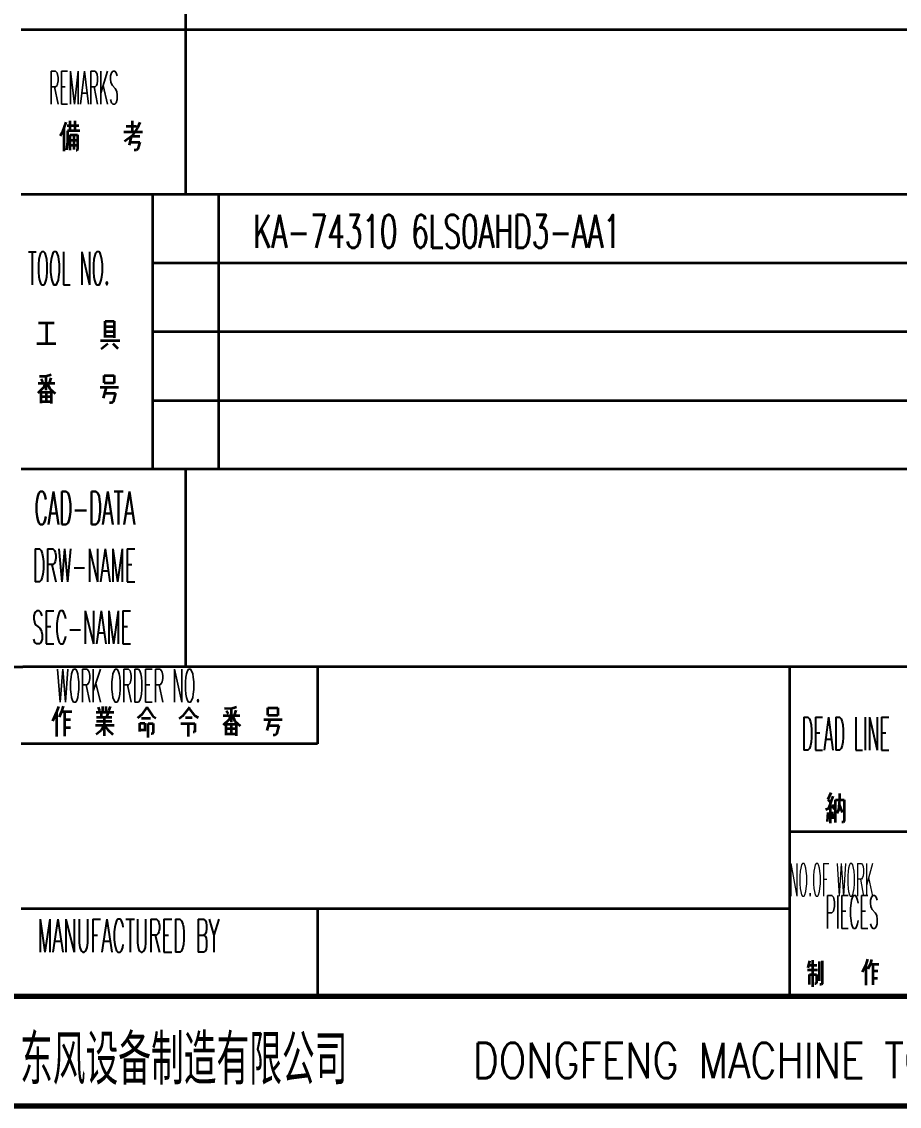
# Model space of a CAD drawing. Header units: millimetres. Extents: x 1333 to 104182, y -63725 to -5704.
# Drawn here: x 47389.3 to 47469.2, y -63725.2 to -63626.4 of the extents above; entities that cross this region are included whole.
import ezdxf
from ezdxf.enums import TextEntityAlignment as Align

# ---------------------------------------------------------------- set-up
doc = ezdxf.new("R2010")
doc.units = ezdxf.units.MM
doc.header["$LTSCALE"] = 0.5
doc.layers.add('11', color=3, linetype='Continuous')
doc.styles.get("Standard").update_dxf_attribs({"font": 'simplex.shx'})

msp = doc.modelspace()

# ---------------------------------------------------------------- linework, layer by layer
at = {"color": 7, "lineweight": 35}
for p, q in [((47404.214, -63642.16), (47404.214, -63617.16)), ((47404.214, -63642.16), (47404.214, -63617.16)), ((47389.214, -63627.16), (47514.214, -63627.16)), ((47389.214, -63627.16), (47514.214, -63627.16)), ((47514.214, -63642.16), (47389.214, -63642.16)), ((47514.214, -63642.16), (47389.214, -63642.16)), ((47401.214, -63667.16), (47401.214, -63642.16)), ((47401.214, -63667.16), (47401.214, -63642.16)), ((47407.214, -63667.16), (47407.214, -63642.16)), ((47407.214, -63667.16), (47407.214, -63642.16)), ((47514.214, -63648.41), (47401.214, -63648.41)), ((47514.214, -63648.41), (47401.214, -63648.41)), ((47514.214, -63654.66), (47401.214, -63654.66)), ((47514.214, -63654.66), (47401.214, -63654.66)), ((47401.214, -63660.91), (47514.214, -63660.91)), ((47401.214, -63660.91), (47514.214, -63660.91)), ((47514.214, -63667.16), (47389.214, -63667.16)), ((47514.214, -63667.16), (47389.214, -63667.16)), ((47269.214, -63685.16), (47389.392, -63685.16)), ((47269.214, -63685.16), (47389.392, -63685.16)), ((47499.214, -63685.16), (47389.392, -63685.16)), ((47499.214, -63685.16), (47389.392, -63685.16)), ((47459.214, -63715.16), (47459.214, -63685.16)), ((47459.214, -63715.16), (47459.214, -63685.16)), ((47416.214, -63692.16), (47389.214, -63692.16)), ((47416.214, -63692.16), (47389.214, -63692.16)), ((47459.214, -63700.16), (47499.214, -63700.16)), ((47459.214, -63700.16), (47499.214, -63700.16)), ((47389.214, -63707.16), (47459.214, -63707.16)), ((47389.214, -63707.16), (47459.214, -63707.16)), ((47529.214, -63715.16), (47269.214, -63715.16)), ((47529.214, -63715.16), (47269.214, -63715.16))]:
    msp.add_line(p, q, dxfattribs=at)
at = {"color": 7, "lineweight": 35, "ltscale": 0.025411}
msp.add_line((47393.277, -63635.579), (47392.96, -63636.544), dxfattribs=at)
msp.add_line((47393.277, -63635.579), (47392.96, -63636.544), dxfattribs=at)
at = {"color": 7, "lineweight": 35, "ltscale": 0.05408}
msp.add_line((47393.114, -63636.075), (47393.114, -63638.239), dxfattribs=at)
msp.add_line((47393.114, -63636.075), (47393.114, -63638.239), dxfattribs=at)
at = {"color": 7, "lineweight": 35, "ltscale": 0.027148}
msp.add_line((47393.401, -63635.887), (47394.486, -63635.887), dxfattribs=at)
msp.add_line((47393.401, -63635.887), (47394.486, -63635.887), dxfattribs=at)
at = {"color": 7, "lineweight": 35, "ltscale": 0.022592}
for p, q in [((47393.677, -63636.369), (47393.677, -63635.466)), ((47393.677, -63636.369), (47393.677, -63635.466)), ((47394.118, -63635.466), (47394.118, -63636.369)), ((47394.118, -63635.466), (47394.118, -63636.369))]:
    msp.add_line(p, q, dxfattribs=at)
at = {"color": 7, "lineweight": 35, "ltscale": 0.023694}
msp.add_line((47398.782, -63635.942), (47399.73, -63635.942), dxfattribs=at)
msp.add_line((47398.782, -63635.942), (47399.73, -63635.942), dxfattribs=at)
at = {"color": 7, "lineweight": 35, "ltscale": 0.024792}
msp.add_line((47399.322, -63635.482), (47399.322, -63636.473), dxfattribs=at)
msp.add_line((47399.322, -63635.482), (47399.322, -63636.473), dxfattribs=at)
at = {"color": 7, "lineweight": 35, "ltscale": 0.021694}
msp.add_line((47399.81, -63636.102), (47399.331, -63636.826), dxfattribs=at)
msp.add_line((47399.81, -63636.102), (47399.331, -63636.826), dxfattribs=at)
at = {"color": 7, "lineweight": 35, "ltscale": 0.012975}
msp.add_line((47400.03, -63635.632), (47399.81, -63636.102), dxfattribs=at)
msp.add_line((47400.03, -63635.632), (47399.81, -63636.102), dxfattribs=at)
at = {"color": 7, "lineweight": 35, "ltscale": 0.008319}
msp.add_line((47392.96, -63636.544), (47392.776, -63636.821), dxfattribs=at)
msp.add_line((47392.96, -63636.544), (47392.776, -63636.821), dxfattribs=at)
at = {"color": 7, "lineweight": 35, "ltscale": 0.024649}
msp.add_line((47393.442, -63636.369), (47393.442, -63637.355), dxfattribs=at)
msp.add_line((47393.442, -63636.369), (47393.442, -63637.355), dxfattribs=at)
at = {"color": 7, "lineweight": 35, "ltscale": 0.028174}
msp.add_line((47394.568, -63636.369), (47393.442, -63636.369), dxfattribs=at)
msp.add_line((47394.568, -63636.369), (47393.442, -63636.369), dxfattribs=at)
at = {"color": 7, "lineweight": 35, "ltscale": 0.035175}
msp.add_line((47393.687, -63638.146), (47393.687, -63636.739), dxfattribs=at)
msp.add_line((47393.687, -63638.146), (47393.687, -63636.739), dxfattribs=at)
at = {"color": 7, "lineweight": 35, "ltscale": 0.016663}
for p, q in [((47393.687, -63636.739), (47394.354, -63636.739)), ((47393.687, -63636.739), (47394.354, -63636.739)), ((47393.687, -63637.22), (47394.354, -63637.22)), ((47393.687, -63637.22), (47394.354, -63637.22)), ((47393.687, -63637.687), (47394.354, -63637.687)), ((47393.687, -63637.687), (47394.354, -63637.687))]:
    msp.add_line(p, q, dxfattribs=at)
at = {"color": 7, "lineweight": 35, "ltscale": 0.033734}
msp.add_line((47394.014, -63636.739), (47394.014, -63638.089), dxfattribs=at)
msp.add_line((47394.014, -63636.739), (47394.014, -63638.089), dxfattribs=at)
at = {"color": 7, "lineweight": 35, "ltscale": 0.033121}
msp.add_line((47394.354, -63636.739), (47394.354, -63638.064), dxfattribs=at)
msp.add_line((47394.354, -63636.739), (47394.354, -63638.064), dxfattribs=at)
at = {"color": 7, "lineweight": 35, "ltscale": 0.042786}
msp.add_line((47398.567, -63636.473), (47400.278, -63636.473), dxfattribs=at)
msp.add_line((47398.567, -63636.473), (47400.278, -63636.473), dxfattribs=at)
at = {"color": 7, "lineweight": 35, "ltscale": 0.022085}
msp.add_line((47399.331, -63636.826), (47398.618, -63637.348), dxfattribs=at)
msp.add_line((47399.331, -63636.826), (47398.618, -63637.348), dxfattribs=at)
at = {"color": 7, "lineweight": 35, "ltscale": 0.020106}
msp.add_line((47399.254, -63636.906), (47399.046, -63637.683), dxfattribs=at)
msp.add_line((47399.254, -63636.906), (47399.046, -63637.683), dxfattribs=at)
at = {"color": 7, "lineweight": 35, "ltscale": 0.019763}
msp.add_line((47400.044, -63636.906), (47399.254, -63636.906), dxfattribs=at)
msp.add_line((47400.044, -63636.906), (47399.254, -63636.906), dxfattribs=at)
at = {"color": 7, "lineweight": 35, "ltscale": 0.018661}
msp.add_line((47393.442, -63637.355), (47393.339, -63638.095), dxfattribs=at)
msp.add_line((47393.442, -63637.355), (47393.339, -63638.095), dxfattribs=at)
at = {"color": 7, "lineweight": 35, "ltscale": 0.001892}
msp.add_line((47394.301, -63638.154), (47394.226, -63638.154), dxfattribs=at)
msp.add_line((47394.301, -63638.154), (47394.226, -63638.154), dxfattribs=at)
at = {"color": 7, "lineweight": 35, "ltscale": 0.002609}
msp.add_line((47394.354, -63638.064), (47394.301, -63638.154), dxfattribs=at)
msp.add_line((47394.354, -63638.064), (47394.301, -63638.154), dxfattribs=at)
at = {"color": 7, "lineweight": 35, "ltscale": 0.022498}
msp.add_line((47399.116, -63637.42), (47400.016, -63637.42), dxfattribs=at)
msp.add_line((47399.116, -63637.42), (47400.016, -63637.42), dxfattribs=at)
at = {"color": 7, "lineweight": 35, "ltscale": 0.005042}
msp.add_line((47399.725, -63638.147), (47399.524, -63638.147), dxfattribs=at)
msp.add_line((47399.725, -63638.147), (47399.524, -63638.147), dxfattribs=at)
at = {"color": 7, "lineweight": 35, "ltscale": 0.004646}
msp.add_line((47399.857, -63638.015), (47399.725, -63638.147), dxfattribs=at)
msp.add_line((47399.857, -63638.015), (47399.725, -63638.147), dxfattribs=at)
at = {"color": 7, "lineweight": 35, "ltscale": 0.015392}
msp.add_line((47400.016, -63637.42), (47399.857, -63638.015), dxfattribs=at)
msp.add_line((47400.016, -63637.42), (47399.857, -63638.015), dxfattribs=at)
at = {"color": 7, "lineweight": 35, "ltscale": 0.035352}
msp.add_line((47390.809, -63653.852), (47392.223, -63653.852), dxfattribs=at)
msp.add_line((47390.809, -63653.852), (47392.223, -63653.852), dxfattribs=at)
at = {"color": 7, "lineweight": 35, "ltscale": 0.047241}
msp.add_line((47391.52, -63653.852), (47391.52, -63655.741), dxfattribs=at)
msp.add_line((47391.52, -63653.852), (47391.52, -63655.741), dxfattribs=at)
at = {"color": 7, "lineweight": 35, "ltscale": 0.020349}
for p, q in [((47396.885, -63653.706), (47397.699, -63653.706)), ((47396.885, -63653.706), (47397.699, -63653.706)), ((47396.885, -63654.178), (47397.699, -63654.178)), ((47396.885, -63654.178), (47397.699, -63654.178)), ((47396.885, -63654.642), (47397.699, -63654.642)), ((47396.885, -63654.642), (47397.699, -63654.642)), ((47396.885, -63655.08), (47397.699, -63655.08)), ((47396.885, -63655.08), (47397.699, -63655.08))]:
    msp.add_line(p, q, dxfattribs=at)
at = {"color": 7, "lineweight": 35, "ltscale": 0.037363}
msp.add_line((47396.885, -63655.2), (47396.885, -63653.706), dxfattribs=at)
msp.add_line((47396.885, -63655.2), (47396.885, -63653.706), dxfattribs=at)
at = {"color": 7, "lineweight": 35, "ltscale": 0.037793}
msp.add_line((47397.699, -63653.706), (47397.699, -63655.217), dxfattribs=at)
msp.add_line((47397.699, -63653.706), (47397.699, -63655.217), dxfattribs=at)
at = {"color": 7, "lineweight": 35, "ltscale": 0.043274}
msp.add_line((47390.663, -63655.741), (47392.394, -63655.741), dxfattribs=at)
msp.add_line((47390.663, -63655.741), (47392.394, -63655.741), dxfattribs=at)
at = {"color": 7, "lineweight": 35, "ltscale": 0.044141}
msp.add_line((47396.44, -63655.466), (47398.205, -63655.466), dxfattribs=at)
msp.add_line((47396.44, -63655.466), (47398.205, -63655.466), dxfattribs=at)
at = {"color": 7, "lineweight": 35, "ltscale": 0.019093}
msp.add_line((47397.108, -63655.767), (47396.508, -63656.239), dxfattribs=at)
msp.add_line((47397.108, -63655.767), (47396.508, -63656.239), dxfattribs=at)
at = {"color": 7, "lineweight": 35, "ltscale": 0.01623}
msp.add_line((47397.562, -63655.733), (47398.025, -63656.188), dxfattribs=at)
msp.add_line((47397.562, -63655.733), (47398.025, -63656.188), dxfattribs=at)
at = {"color": 7, "lineweight": 35, "ltscale": 0.014799}
for p, q in [((47391.485, -63658.751), (47390.893, -63658.737)), ((47391.485, -63658.751), (47390.893, -63658.737)), ((47408.34, -63688.98), (47407.749, -63688.966)), ((47408.34, -63688.98), (47407.749, -63688.966))]:
    msp.add_line(p, q, dxfattribs=at)
at = {"color": 7, "lineweight": 35, "ltscale": 0.007989}
for p, q in [((47391.041, -63658.942), (47391.203, -63659.217)), ((47391.041, -63658.942), (47391.203, -63659.217)), ((47407.897, -63689.171), (47408.059, -63689.446)), ((47407.897, -63689.171), (47408.059, -63689.446))]:
    msp.add_line(p, q, dxfattribs=at)
at = {"color": 7, "lineweight": 35, "ltscale": 0.012806}
msp.add_line((47391.97, -63658.589), (47391.485, -63658.751), dxfattribs=at)
msp.add_line((47391.97, -63658.589), (47391.485, -63658.751), dxfattribs=at)
at = {"color": 7, "lineweight": 35, "ltscale": 0.030356}
for p, q in [((47391.485, -63658.751), (47391.485, -63659.966)), ((47391.485, -63658.751), (47391.485, -63659.966)), ((47408.34, -63688.98), (47408.34, -63690.194)), ((47408.34, -63688.98), (47408.34, -63690.194))]:
    msp.add_line(p, q, dxfattribs=at)
at = {"color": 7, "lineweight": 35, "ltscale": 0.01256}
for p, q in [((47391.914, -63658.871), (47391.766, -63659.351)), ((47391.914, -63658.871), (47391.766, -63659.351)), ((47408.77, -63689.1), (47408.622, -63689.58)), ((47408.77, -63689.1), (47408.622, -63689.58))]:
    msp.add_line(p, q, dxfattribs=at)
at = {"color": 7, "lineweight": 35, "ltscale": 0.0229}
for p, q in [((47396.785, -63658.633), (47397.701, -63658.633)), ((47396.785, -63658.633), (47397.701, -63658.633)), ((47397.701, -63659.346), (47396.785, -63659.346)), ((47397.701, -63659.346), (47396.785, -63659.346)), ((47391.033, -63660.149), (47391.949, -63660.149)), ((47391.033, -63660.149), (47391.949, -63660.149)), ((47391.033, -63660.552), (47391.949, -63660.552)), ((47391.033, -63660.552), (47391.949, -63660.552)), ((47391.033, -63661.018), (47391.949, -63661.018)), ((47391.033, -63661.018), (47391.949, -63661.018))]:
    msp.add_line(p, q, dxfattribs=at)
at = {"color": 7, "lineweight": 35, "ltscale": 0.017297}
for p, q in [((47396.785, -63659.325), (47396.785, -63658.633)), ((47396.785, -63659.325), (47396.785, -63658.633)), ((47411.68, -63689.573), (47411.68, -63688.881)), ((47411.68, -63689.573), (47411.68, -63688.881))]:
    msp.add_line(p, q, dxfattribs=at)
at = {"color": 7, "lineweight": 35, "ltscale": 0.017825}
for p, q in [((47397.701, -63658.633), (47397.701, -63659.346)), ((47397.701, -63658.633), (47397.701, -63659.346)), ((47412.595, -63688.881), (47412.595, -63689.594)), ((47412.595, -63688.881), (47412.595, -63689.594))]:
    msp.add_line(p, q, dxfattribs=at)
at = {"color": 7, "lineweight": 35, "ltscale": 0.01933}
msp.add_line((47391.301, -63659.711), (47390.745, -63660.248), dxfattribs=at)
msp.add_line((47391.301, -63659.711), (47390.745, -63660.248), dxfattribs=at)
at = {"color": 7, "lineweight": 35, "ltscale": 0.038208}
msp.add_line((47390.759, -63659.351), (47392.287, -63659.351), dxfattribs=at)
msp.add_line((47390.759, -63659.351), (47392.287, -63659.351), dxfattribs=at)
at = {"color": 7, "lineweight": 35, "ltscale": 0.009285}
msp.add_line((47391.393, -63659.351), (47391.301, -63659.711), dxfattribs=at)
msp.add_line((47391.393, -63659.351), (47391.301, -63659.711), dxfattribs=at)
at = {"color": 7, "lineweight": 35, "ltscale": 0.014155}
msp.add_line((47391.604, -63659.351), (47391.822, -63659.874), dxfattribs=at)
msp.add_line((47391.604, -63659.351), (47391.822, -63659.874), dxfattribs=at)
at = {"color": 7, "lineweight": 35, "ltscale": 0.016253}
for p, q in [((47391.822, -63659.874), (47392.316, -63660.297)), ((47391.822, -63659.874), (47392.316, -63660.297)), ((47408.679, -63690.103), (47409.172, -63690.526)), ((47408.679, -63690.103), (47409.172, -63690.526))]:
    msp.add_line(p, q, dxfattribs=at)
at = {"color": 7, "lineweight": 35, "ltscale": 0.041736}
for p, q in [((47396.425, -63659.72), (47398.095, -63659.72)), ((47396.425, -63659.72), (47398.095, -63659.72)), ((47411.32, -63689.969), (47412.99, -63689.969)), ((47411.32, -63689.969), (47412.99, -63689.969))]:
    msp.add_line(p, q, dxfattribs=at)
at = {"color": 7, "lineweight": 35, "ltscale": 0.025634}
for p, q in [((47396.968, -63659.72), (47396.703, -63660.711)), ((47396.968, -63659.72), (47396.703, -63660.711)), ((47411.863, -63689.969), (47411.597, -63690.959)), ((47411.863, -63689.969), (47411.597, -63690.959))]:
    msp.add_line(p, q, dxfattribs=at)
at = {"color": 7, "lineweight": 35, "ltscale": 0.025415}
for p, q in [((47391.033, -63661.166), (47391.033, -63660.149)), ((47391.033, -63661.166), (47391.033, -63660.149)), ((47407.89, -63691.395), (47407.89, -63690.378)), ((47407.89, -63691.395), (47407.89, -63690.378))]:
    msp.add_line(p, q, dxfattribs=at)
at = {"color": 7, "lineweight": 35, "ltscale": 0.02171}
for p, q in [((47391.491, -63660.149), (47391.491, -63661.018)), ((47391.491, -63660.149), (47391.491, -63661.018)), ((47408.348, -63690.378), (47408.348, -63691.246)), ((47408.348, -63690.378), (47408.348, -63691.246))]:
    msp.add_line(p, q, dxfattribs=at)
at = {"color": 7, "lineweight": 35, "ltscale": 0.026474}
for p, q in [((47391.949, -63660.149), (47391.949, -63661.208)), ((47391.949, -63660.149), (47391.949, -63661.208)), ((47408.805, -63690.378), (47408.805, -63691.437)), ((47408.805, -63690.378), (47408.805, -63691.437))]:
    msp.add_line(p, q, dxfattribs=at)
at = {"color": 7, "lineweight": 35, "ltscale": 0.024377}
msp.add_line((47396.824, -63660.256), (47397.799, -63660.256), dxfattribs=at)
msp.add_line((47396.824, -63660.256), (47397.799, -63660.256), dxfattribs=at)
at = {"color": 7, "lineweight": 35, "ltscale": 0.020591}
for p, q in [((47397.799, -63660.256), (47397.586, -63661.052)), ((47397.799, -63660.256), (47397.586, -63661.052)), ((47412.694, -63690.504), (47412.481, -63691.3)), ((47412.694, -63690.504), (47412.481, -63691.3))]:
    msp.add_line(p, q, dxfattribs=at)
at = {"color": 7, "lineweight": 35, "ltscale": 0.004529}
for p, q in [((47397.452, -63661.129), (47397.271, -63661.129)), ((47397.452, -63661.129), (47397.271, -63661.129)), ((47412.347, -63691.377), (47412.166, -63691.377)), ((47412.347, -63691.377), (47412.166, -63691.377))]:
    msp.add_line(p, q, dxfattribs=at)
at = {"color": 7, "lineweight": 35, "ltscale": 0.003864}
msp.add_line((47397.586, -63661.052), (47397.452, -63661.129), dxfattribs=at)
msp.add_line((47397.586, -63661.052), (47397.452, -63661.129), dxfattribs=at)
at = {"color": 7, "lineweight": 35, "ltscale": 0.45}
msp.add_line((47404.214, -63685.16), (47404.214, -63667.16), dxfattribs=at)
msp.add_line((47404.214, -63685.16), (47404.214, -63667.16), dxfattribs=at)
at = {"color": 7, "lineweight": 35, "ltscale": 0.175}
msp.add_line((47416.214, -63685.16), (47416.214, -63692.16), dxfattribs=at)
msp.add_line((47416.214, -63685.16), (47416.214, -63692.16), dxfattribs=at)
at = {"color": 7, "lineweight": 35, "ltscale": 0.022354}
msp.add_line((47392.434, -63689.298), (47392.075, -63690.117), dxfattribs=at)
msp.add_line((47392.434, -63689.298), (47392.075, -63690.117), dxfattribs=at)
at = {"color": 7, "lineweight": 35, "ltscale": 0.013838}
msp.add_line((47392.617, -63688.775), (47392.434, -63689.298), dxfattribs=at)
msp.add_line((47392.617, -63688.775), (47392.434, -63689.298), dxfattribs=at)
at = {"color": 7, "lineweight": 35, "ltscale": 0.055069}
msp.add_line((47392.434, -63689.298), (47392.434, -63691.501), dxfattribs=at)
msp.add_line((47392.434, -63689.298), (47392.434, -63691.501), dxfattribs=at)
at = {"color": 7, "lineweight": 35, "ltscale": 0.01406}
msp.add_line((47392.899, -63689.234), (47392.674, -63689.75), dxfattribs=at)
msp.add_line((47392.899, -63689.234), (47392.674, -63689.75), dxfattribs=at)
at = {"color": 7, "lineweight": 35, "ltscale": 0.012732}
msp.add_line((47393.047, -63688.747), (47392.899, -63689.234), dxfattribs=at)
msp.add_line((47393.047, -63688.747), (47392.899, -63689.234), dxfattribs=at)
at = {"color": 7, "lineweight": 35, "ltscale": 0.023425}
msp.add_line((47392.899, -63689.234), (47393.836, -63689.234), dxfattribs=at)
msp.add_line((47392.899, -63689.234), (47393.836, -63689.234), dxfattribs=at)
at = {"color": 7, "lineweight": 35, "ltscale": 0.055948}
msp.add_line((47393.16, -63689.234), (47393.16, -63691.472), dxfattribs=at)
msp.add_line((47393.16, -63689.234), (47393.16, -63691.472), dxfattribs=at)
at = {"color": 7, "lineweight": 35, "ltscale": 0.039795}
msp.add_line((47396.055, -63689.298), (47397.647, -63689.298), dxfattribs=at)
msp.add_line((47396.055, -63689.298), (47397.647, -63689.298), dxfattribs=at)
at = {"color": 7, "lineweight": 35, "ltscale": 0.008817}
msp.add_line((47396.245, -63688.832), (47396.365, -63689.164), dxfattribs=at)
msp.add_line((47396.245, -63688.832), (47396.365, -63689.164), dxfattribs=at)
at = {"color": 7, "lineweight": 35, "ltscale": 0.01167}
msp.add_line((47396.464, -63689.298), (47396.548, -63689.757), dxfattribs=at)
msp.add_line((47396.464, -63689.298), (47396.548, -63689.757), dxfattribs=at)
at = {"color": 7, "lineweight": 35, "ltscale": 0.013058}
msp.add_line((47396.619, -63688.775), (47396.619, -63689.298), dxfattribs=at)
msp.add_line((47396.619, -63688.775), (47396.619, -63689.298), dxfattribs=at)
at = {"color": 7, "lineweight": 35, "ltscale": 0.012885}
msp.add_line((47396.964, -63689.298), (47396.964, -63688.782), dxfattribs=at)
msp.add_line((47396.964, -63689.298), (47396.964, -63688.782), dxfattribs=at)
at = {"color": 7, "lineweight": 35, "ltscale": 0.012113}
msp.add_line((47397.147, -63689.298), (47396.992, -63689.757), dxfattribs=at)
msp.add_line((47397.147, -63689.298), (47396.992, -63689.757), dxfattribs=at)
at = {"color": 7, "lineweight": 35, "ltscale": 0.010751}
msp.add_line((47397.338, -63688.775), (47397.168, -63689.171), dxfattribs=at)
msp.add_line((47397.338, -63688.775), (47397.168, -63689.171), dxfattribs=at)
at = {"color": 7, "lineweight": 35, "ltscale": 0.012121}
msp.add_line((47400.197, -63689.502), (47399.831, -63689.82), dxfattribs=at)
msp.add_line((47400.197, -63689.502), (47399.831, -63689.82), dxfattribs=at)
at = {"color": 7, "lineweight": 35, "ltscale": 0.020296}
msp.add_line((47400.655, -63688.832), (47400.197, -63689.502), dxfattribs=at)
msp.add_line((47400.655, -63688.832), (47400.197, -63689.502), dxfattribs=at)
at = {"color": 7, "lineweight": 35, "ltscale": 0.025005}
msp.add_line((47400.655, -63688.832), (47401.219, -63689.658), dxfattribs=at)
msp.add_line((47400.655, -63688.832), (47401.219, -63689.658), dxfattribs=at)
at = {"color": 7, "lineweight": 35, "ltscale": 0.026499}
msp.add_line((47404.565, -63688.832), (47403.91, -63689.665), dxfattribs=at)
msp.add_line((47404.565, -63688.832), (47403.91, -63689.665), dxfattribs=at)
at = {"color": 7, "lineweight": 35, "ltscale": 0.020925}
msp.add_line((47404.485, -63688.933), (47405.016, -63689.58), dxfattribs=at)
msp.add_line((47404.485, -63688.933), (47405.016, -63689.58), dxfattribs=at)
at = {"color": 7, "lineweight": 35, "ltscale": 0.009549}
msp.add_line((47405.016, -63689.58), (47405.347, -63689.771), dxfattribs=at)
msp.add_line((47405.016, -63689.58), (47405.347, -63689.771), dxfattribs=at)
at = {"color": 7, "lineweight": 35, "ltscale": 0.03822}
msp.add_line((47407.615, -63689.58), (47409.144, -63689.58), dxfattribs=at)
msp.add_line((47407.615, -63689.58), (47409.144, -63689.58), dxfattribs=at)
at = {"color": 7, "lineweight": 35, "ltscale": 0.009288}
msp.add_line((47408.249, -63689.58), (47408.157, -63689.94), dxfattribs=at)
msp.add_line((47408.249, -63689.58), (47408.157, -63689.94), dxfattribs=at)
at = {"color": 7, "lineweight": 35, "ltscale": 0.012818}
msp.add_line((47408.827, -63688.818), (47408.34, -63688.98), dxfattribs=at)
msp.add_line((47408.827, -63688.818), (47408.34, -63688.98), dxfattribs=at)
at = {"color": 7, "lineweight": 35, "ltscale": 0.014153}
msp.add_line((47408.461, -63689.58), (47408.679, -63690.103), dxfattribs=at)
msp.add_line((47408.461, -63689.58), (47408.679, -63690.103), dxfattribs=at)
at = {"color": 7, "lineweight": 35, "ltscale": 0.022888}
for p, q in [((47411.68, -63688.881), (47412.595, -63688.881)), ((47411.68, -63688.881), (47412.595, -63688.881)), ((47412.595, -63689.594), (47411.68, -63689.594)), ((47412.595, -63689.594), (47411.68, -63689.594)), ((47407.89, -63690.378), (47408.805, -63690.378)), ((47407.89, -63690.378), (47408.805, -63690.378)), ((47407.89, -63690.78), (47408.805, -63690.78)), ((47407.89, -63690.78), (47408.805, -63690.78)), ((47407.89, -63691.246), (47408.805, -63691.246)), ((47407.89, -63691.246), (47408.805, -63691.246))]:
    msp.add_line(p, q, dxfattribs=at)
at = {"color": 7, "lineweight": 35, "ltscale": 0.013745}
msp.add_line((47393.16, -63689.969), (47393.71, -63689.969), dxfattribs=at)
msp.add_line((47393.16, -63689.969), (47393.71, -63689.969), dxfattribs=at)
at = {"color": 7, "lineweight": 35, "ltscale": 0.042444}
msp.add_line((47395.992, -63690.484), (47397.69, -63690.484), dxfattribs=at)
msp.add_line((47395.992, -63690.484), (47397.69, -63690.484), dxfattribs=at)
at = {"color": 7, "lineweight": 35, "ltscale": 0.035217}
msp.add_line((47396.069, -63690.11), (47397.478, -63690.11), dxfattribs=at)
msp.add_line((47396.069, -63690.11), (47397.478, -63690.11), dxfattribs=at)
at = {"color": 7, "lineweight": 35, "ltscale": 0.034692}
msp.add_line((47396.097, -63689.757), (47397.485, -63689.757), dxfattribs=at)
msp.add_line((47396.097, -63689.757), (47397.485, -63689.757), dxfattribs=at)
at = {"color": 7, "lineweight": 35, "ltscale": 0.013831}
msp.add_line((47396.795, -63690.484), (47396.52, -63690.964), dxfattribs=at)
msp.add_line((47396.795, -63690.484), (47396.52, -63690.964), dxfattribs=at)
at = {"color": 7, "lineweight": 35, "ltscale": 0.042181}
msp.add_line((47396.795, -63689.757), (47396.795, -63691.444), dxfattribs=at)
msp.add_line((47396.795, -63689.757), (47396.795, -63691.444), dxfattribs=at)
at = {"color": 7, "lineweight": 35, "ltscale": 0.012913}
msp.add_line((47396.795, -63690.484), (47397.119, -63690.886), dxfattribs=at)
msp.add_line((47396.795, -63690.484), (47397.119, -63690.886), dxfattribs=at)
at = {"color": 7, "lineweight": 35, "ltscale": 0.011108}
for p, q in [((47400.028, -63690.3), (47400.472, -63690.3)), ((47400.028, -63690.3), (47400.472, -63690.3)), ((47400.028, -63690.908), (47400.472, -63690.908)), ((47400.028, -63690.908), (47400.472, -63690.908))]:
    msp.add_line(p, q, dxfattribs=at)
at = {"color": 7, "lineweight": 35, "ltscale": 0.01853}
msp.add_line((47400.028, -63691.042), (47400.028, -63690.3), dxfattribs=at)
msp.add_line((47400.028, -63691.042), (47400.028, -63690.3), dxfattribs=at)
at = {"color": 7, "lineweight": 35, "ltscale": 0.020776}
msp.add_line((47400.183, -63689.834), (47401.014, -63689.834), dxfattribs=at)
msp.add_line((47400.183, -63689.834), (47401.014, -63689.834), dxfattribs=at)
at = {"color": 7, "lineweight": 35, "ltscale": 0.018002}
msp.add_line((47400.472, -63690.3), (47400.472, -63691.02), dxfattribs=at)
msp.add_line((47400.472, -63690.3), (47400.472, -63691.02), dxfattribs=at)
at = {"color": 7, "lineweight": 35, "ltscale": 0.011621}
msp.add_line((47400.775, -63690.314), (47401.24, -63690.314), dxfattribs=at)
msp.add_line((47400.775, -63690.314), (47401.24, -63690.314), dxfattribs=at)
at = {"color": 7, "lineweight": 35, "ltscale": 0.032123}
msp.add_line((47400.775, -63691.599), (47400.775, -63690.314), dxfattribs=at)
msp.add_line((47400.775, -63691.599), (47400.775, -63690.314), dxfattribs=at)
at = {"color": 7, "lineweight": 35, "ltscale": 0.007862}
msp.add_line((47401.219, -63689.658), (47401.479, -63689.834), dxfattribs=at)
msp.add_line((47401.219, -63689.658), (47401.479, -63689.834), dxfattribs=at)
at = {"color": 7, "lineweight": 35, "ltscale": 0.021356}
msp.add_line((47401.24, -63690.314), (47401.24, -63691.169), dxfattribs=at)
msp.add_line((47401.24, -63690.314), (47401.24, -63691.169), dxfattribs=at)
at = {"color": 7, "lineweight": 35, "ltscale": 0.009306}
msp.add_line((47403.91, -63689.665), (47403.614, -63689.891), dxfattribs=at)
msp.add_line((47403.91, -63689.665), (47403.614, -63689.891), dxfattribs=at)
at = {"color": 7, "lineweight": 35, "ltscale": 0.032043}
msp.add_line((47403.762, -63690.307), (47405.044, -63690.307), dxfattribs=at)
msp.add_line((47403.762, -63690.307), (47405.044, -63690.307), dxfattribs=at)
at = {"color": 7, "lineweight": 35, "ltscale": 0.01532}
msp.add_line((47404.177, -63689.764), (47404.79, -63689.764), dxfattribs=at)
msp.add_line((47404.177, -63689.764), (47404.79, -63689.764), dxfattribs=at)
at = {"color": 7, "lineweight": 35, "ltscale": 0.029919}
msp.add_line((47404.417, -63690.307), (47404.417, -63691.504), dxfattribs=at)
msp.add_line((47404.417, -63690.307), (47404.417, -63691.504), dxfattribs=at)
at = {"color": 7, "lineweight": 35, "ltscale": 0.018179}
msp.add_line((47405.044, -63690.307), (47405.044, -63691.035), dxfattribs=at)
msp.add_line((47405.044, -63690.307), (47405.044, -63691.035), dxfattribs=at)
at = {"color": 7, "lineweight": 35, "ltscale": 0.019321}
msp.add_line((47408.157, -63689.94), (47407.601, -63690.477), dxfattribs=at)
msp.add_line((47408.157, -63689.94), (47407.601, -63690.477), dxfattribs=at)
at = {"color": 7, "lineweight": 35, "ltscale": 0.024365}
msp.add_line((47411.719, -63690.504), (47412.694, -63690.504), dxfattribs=at)
msp.add_line((47411.719, -63690.504), (47412.694, -63690.504), dxfattribs=at)
at = {"color": 7, "lineweight": 35, "ltscale": 0.013562}
msp.add_line((47393.16, -63690.696), (47393.702, -63690.696), dxfattribs=at)
msp.add_line((47393.16, -63690.696), (47393.702, -63690.696), dxfattribs=at)
at = {"color": 7, "lineweight": 35, "ltscale": 0.014876}
msp.add_line((47396.52, -63690.964), (47396.041, -63691.317), dxfattribs=at)
msp.add_line((47396.52, -63690.964), (47396.041, -63691.317), dxfattribs=at)
at = {"color": 7, "lineweight": 35, "ltscale": 0.015722}
msp.add_line((47397.119, -63690.886), (47397.584, -63691.31), dxfattribs=at)
msp.add_line((47397.119, -63690.886), (47397.584, -63691.31), dxfattribs=at)
at = {"color": 7, "lineweight": 35, "ltscale": 0.00343}
msp.add_line((47401.195, -63691.246), (47401.058, -63691.246), dxfattribs=at)
msp.add_line((47401.195, -63691.246), (47401.058, -63691.246), dxfattribs=at)
at = {"color": 7, "lineweight": 35, "ltscale": 0.002245}
msp.add_line((47401.24, -63691.169), (47401.195, -63691.246), dxfattribs=at)
msp.add_line((47401.24, -63691.169), (47401.195, -63691.246), dxfattribs=at)
at = {"color": 7, "lineweight": 35, "ltscale": 0.003223}
msp.add_line((47405, -63691.111), (47404.871, -63691.111), dxfattribs=at)
msp.add_line((47405, -63691.111), (47404.871, -63691.111), dxfattribs=at)
at = {"color": 7, "lineweight": 35, "ltscale": 0.002201}
msp.add_line((47405.044, -63691.035), (47405, -63691.111), dxfattribs=at)
msp.add_line((47405.044, -63691.035), (47405, -63691.111), dxfattribs=at)
at = {"color": 7, "lineweight": 35, "ltscale": 0.003873}
msp.add_line((47412.481, -63691.3), (47412.347, -63691.377), dxfattribs=at)
msp.add_line((47412.481, -63691.3), (47412.347, -63691.377), dxfattribs=at)
at = {"color": 7, "lineweight": 35, "ltscale": 0.016522}
msp.add_line((47462.936, -63696.636), (47462.671, -63697.241), dxfattribs=at)
msp.add_line((47462.936, -63696.636), (47462.671, -63697.241), dxfattribs=at)
at = {"color": 7, "lineweight": 35, "ltscale": 0.009681}
msp.add_line((47462.671, -63697.241), (47462.921, -63697.536), dxfattribs=at)
msp.add_line((47462.671, -63697.241), (47462.921, -63697.536), dxfattribs=at)
at = {"color": 7, "lineweight": 35, "ltscale": 0.02929}
msp.add_line((47463.112, -63696.946), (47462.73, -63698.053), dxfattribs=at)
msp.add_line((47463.112, -63696.946), (47462.73, -63698.053), dxfattribs=at)
at = {"color": 7, "lineweight": 35, "ltscale": 0.019836}
msp.add_line((47463.358, -63697.264), (47464.151, -63697.264), dxfattribs=at)
msp.add_line((47463.358, -63697.264), (47464.151, -63697.264), dxfattribs=at)
at = {"color": 7, "lineweight": 35, "ltscale": 0.051498}
msp.add_line((47463.358, -63699.324), (47463.358, -63697.264), dxfattribs=at)
msp.add_line((47463.358, -63699.324), (47463.358, -63697.264), dxfattribs=at)
at = {"color": 7, "lineweight": 35, "ltscale": 0.02264}
msp.add_line((47463.734, -63697.264), (47463.62, -63698.163), dxfattribs=at)
msp.add_line((47463.734, -63697.264), (47463.62, -63698.163), dxfattribs=at)
at = {"color": 7, "lineweight": 35, "ltscale": 0.014593}
msp.add_line((47463.723, -63696.681), (47463.734, -63697.264), dxfattribs=at)
msp.add_line((47463.723, -63696.681), (47463.734, -63697.264), dxfattribs=at)
at = {"color": 7, "lineweight": 35, "ltscale": 0.048209}
msp.add_line((47464.151, -63697.264), (47464.151, -63699.193), dxfattribs=at)
msp.add_line((47464.151, -63697.264), (47464.151, -63699.193), dxfattribs=at)
at = {"color": 7, "lineweight": 35, "ltscale": 0.017521}
msp.add_line((47462.479, -63698.142), (47463.128, -63697.876), dxfattribs=at)
msp.add_line((47462.479, -63698.142), (47463.128, -63697.876), dxfattribs=at)
at = {"color": 7, "lineweight": 35, "ltscale": 0.020695}
msp.add_line((47462.678, -63698.414), (47462.598, -63699.238), dxfattribs=at)
msp.add_line((47462.678, -63698.414), (47462.598, -63699.238), dxfattribs=at)
at = {"color": 7, "lineweight": 35, "ltscale": 0.035477}
msp.add_line((47462.874, -63697.98), (47462.874, -63699.399), dxfattribs=at)
msp.add_line((47462.874, -63697.98), (47462.874, -63699.399), dxfattribs=at)
at = {"color": 7, "lineweight": 35, "ltscale": 0.012086}
msp.add_line((47463.066, -63697.688), (47463.237, -63698.14), dxfattribs=at)
msp.add_line((47463.066, -63697.688), (47463.237, -63698.14), dxfattribs=at)
at = {"color": 7, "lineweight": 35, "ltscale": 0.016024}
msp.add_line((47463.163, -63698.992), (47463.078, -63698.357), dxfattribs=at)
msp.add_line((47463.163, -63698.992), (47463.078, -63698.357), dxfattribs=at)
at = {"color": 7, "lineweight": 35, "ltscale": 0.009375}
msp.add_line((47463.62, -63698.163), (47463.483, -63698.512), dxfattribs=at)
msp.add_line((47463.62, -63698.163), (47463.483, -63698.512), dxfattribs=at)
at = {"color": 7, "lineweight": 35, "ltscale": 0.019442}
msp.add_line((47463.681, -63697.684), (47463.963, -63698.409), dxfattribs=at)
msp.add_line((47463.681, -63697.684), (47463.963, -63698.409), dxfattribs=at)
at = {"color": 7, "lineweight": 35, "ltscale": 0.003491}
msp.add_line((47464.091, -63699.297), (47463.951, -63699.297), dxfattribs=at)
msp.add_line((47464.091, -63699.297), (47463.951, -63699.297), dxfattribs=at)
at = {"color": 7, "lineweight": 35, "ltscale": 0.003013}
msp.add_line((47464.151, -63699.193), (47464.091, -63699.297), dxfattribs=at)
msp.add_line((47464.151, -63699.193), (47464.091, -63699.297), dxfattribs=at)
at = {"color": 7, "lineweight": 35, "ltscale": 0.2}
msp.add_line((47416.214, -63707.16), (47416.214, -63715.16), dxfattribs=at)
msp.add_line((47416.214, -63707.16), (47416.214, -63715.16), dxfattribs=at)
at = {"color": 7, "lineweight": 35, "ltscale": 0.01646}
msp.add_line((47461, -63711.921), (47460.83, -63712.557), dxfattribs=at)
msp.add_line((47461, -63711.921), (47460.83, -63712.557), dxfattribs=at)
at = {"color": 7, "lineweight": 35, "ltscale": 0.019043}
msp.add_line((47460.899, -63712.3), (47461.66, -63712.3), dxfattribs=at)
msp.add_line((47460.899, -63712.3), (47461.66, -63712.3), dxfattribs=at)
at = {"color": 7, "lineweight": 35, "ltscale": 0.06102}
msp.add_line((47461.263, -63711.844), (47461.263, -63714.285), dxfattribs=at)
msp.add_line((47461.263, -63711.844), (47461.263, -63714.285), dxfattribs=at)
at = {"color": 7, "lineweight": 35, "ltscale": 0.04447}
msp.add_line((47461.887, -63711.968), (47461.887, -63713.747), dxfattribs=at)
msp.add_line((47461.887, -63711.968), (47461.887, -63713.747), dxfattribs=at)
at = {"color": 7, "lineweight": 35, "ltscale": 0.052618}
msp.add_line((47462.161, -63711.906), (47462.161, -63714.011), dxfattribs=at)
msp.add_line((47462.161, -63711.906), (47462.161, -63714.011), dxfattribs=at)
at = {"color": 7, "lineweight": 35, "ltscale": 0.018794}
msp.add_line((47466.119, -63712.278), (47465.804, -63712.961), dxfattribs=at)
msp.add_line((47466.119, -63712.278), (47465.804, -63712.961), dxfattribs=at)
at = {"color": 7, "lineweight": 35, "ltscale": 0.013035}
msp.add_line((47466.278, -63711.782), (47466.119, -63712.278), dxfattribs=at)
msp.add_line((47466.278, -63711.782), (47466.119, -63712.278), dxfattribs=at)
at = {"color": 7, "lineweight": 35, "ltscale": 0.046671}
msp.add_line((47466.119, -63712.278), (47466.119, -63714.145), dxfattribs=at)
msp.add_line((47466.119, -63712.278), (47466.119, -63714.145), dxfattribs=at)
at = {"color": 7, "lineweight": 35, "ltscale": 0.013765}
msp.add_line((47466.536, -63712.164), (47466.309, -63712.666), dxfattribs=at)
msp.add_line((47466.536, -63712.164), (47466.309, -63712.666), dxfattribs=at)
at = {"color": 7, "lineweight": 35, "ltscale": 0.019849}
msp.add_line((47466.516, -63712.209), (47467.31, -63712.209), dxfattribs=at)
msp.add_line((47466.516, -63712.209), (47467.31, -63712.209), dxfattribs=at)
at = {"color": 7, "lineweight": 35, "ltscale": 0.009568}
msp.add_line((47466.645, -63711.797), (47466.536, -63712.164), dxfattribs=at)
msp.add_line((47466.645, -63711.797), (47466.536, -63712.164), dxfattribs=at)
at = {"color": 7, "lineweight": 35, "ltscale": 0.047763}
msp.add_line((47466.748, -63712.209), (47466.748, -63714.119), dxfattribs=at)
msp.add_line((47466.748, -63712.209), (47466.748, -63714.119), dxfattribs=at)
at = {"color": 7, "lineweight": 35, "ltscale": 0.022961}
msp.add_line((47460.804, -63712.738), (47461.722, -63712.738), dxfattribs=at)
msp.add_line((47460.804, -63712.738), (47461.722, -63712.738), dxfattribs=at)
at = {"color": 7, "lineweight": 35, "ltscale": 0.015857}
msp.add_line((47460.985, -63713.178), (47461.619, -63713.178), dxfattribs=at)
msp.add_line((47460.985, -63713.178), (47461.619, -63713.178), dxfattribs=at)
at = {"color": 7, "lineweight": 35, "ltscale": 0.022754}
msp.add_line((47460.985, -63714.088), (47460.985, -63713.178), dxfattribs=at)
msp.add_line((47460.985, -63714.088), (47460.985, -63713.178), dxfattribs=at)
at = {"color": 7, "lineweight": 35, "ltscale": 0.018619}
msp.add_line((47461.619, -63713.178), (47461.619, -63713.923), dxfattribs=at)
msp.add_line((47461.619, -63713.178), (47461.619, -63713.923), dxfattribs=at)
at = {"color": 7, "lineweight": 35, "ltscale": 0.011487}
msp.add_line((47466.748, -63712.842), (47467.207, -63712.842), dxfattribs=at)
msp.add_line((47466.748, -63712.842), (47467.207, -63712.842), dxfattribs=at)
at = {"color": 7, "lineweight": 35, "ltscale": 0.001941}
msp.add_line((47461.563, -63714.02), (47461.485, -63714.02), dxfattribs=at)
msp.add_line((47461.563, -63714.02), (47461.485, -63714.02), dxfattribs=at)
at = {"color": 7, "lineweight": 35, "ltscale": 0.002816}
msp.add_line((47461.619, -63713.923), (47461.563, -63714.02), dxfattribs=at)
msp.add_line((47461.619, -63713.923), (47461.563, -63714.02), dxfattribs=at)
at = {"color": 7, "lineweight": 35, "ltscale": 0.003674}
msp.add_line((47462.096, -63714.075), (47461.949, -63714.075), dxfattribs=at)
msp.add_line((47462.096, -63714.075), (47461.949, -63714.075), dxfattribs=at)
at = {"color": 7, "lineweight": 35, "ltscale": 0.002281}
msp.add_line((47462.161, -63714.011), (47462.096, -63714.075), dxfattribs=at)
msp.add_line((47462.161, -63714.011), (47462.096, -63714.075), dxfattribs=at)
at = {"color": 7, "lineweight": 35, "ltscale": 0.01123}
msp.add_line((47466.748, -63713.488), (47467.197, -63713.488), dxfattribs=at)
msp.add_line((47466.748, -63713.488), (47467.197, -63713.488), dxfattribs=at)
at = {"color": 7, "lineweight": 70}
for p, q in [((47529.214, -63715.16), (46723.214, -63715.16)), ((47539.214, -63725.16), (46698.214, -63725.16))]:
    msp.add_line(p, q, dxfattribs=at)
at = {"layer": '11'}
msp.add_lwpolyline([(46698.214, -63131.16), (47539.214, -63131.16), (47539.214, -63725.16), (46698.214, -63725.16)], close=True, dxfattribs=at)

# ---------------------------------------------------------------- texts
at = {"color": 7, "lineweight": 13}
for s, height, width, p, p2 in [('REMARKS', 3, 0.311219, (47391.792, -63633.958), (47398.105, -63633.958)), ('REMARKS', 3, 0.311219, (47391.792, -63633.958), (47398.105, -63633.958)), ('KA-74310 6LS0AHD3-AA1', 3, 0.556176, (47410.362, -63647.029), (47443.812, -63647.029)), ('TOOL NO.', 3, 0.361934, (47389.828, -63650.383), (47397.274, -63650.383)), ('TOOL NO.', 3, 0.361934, (47389.828, -63650.383), (47397.274, -63650.383)), ('CAD-DATA', 3, 0.383718, (47390.441, -63672.205), (47399.596, -63672.205)), ('CAD-DATA', 3, 0.383718, (47390.441, -63672.205), (47399.596, -63672.205)), ('DRW-NAME', 3, 0.379377, (47390.291, -63677.428), (47399.667, -63677.428)), ('DRW-NAME', 3, 0.379377, (47390.291, -63677.428), (47399.667, -63677.428)), ('SEC-NAME', 3, 0.380495, (47390.216, -63683.076), (47399.293, -63683.076)), ('SEC-NAME', 3, 0.380495, (47390.216, -63683.076), (47399.293, -63683.076)), ('WORK ORDER NO.', 3, 0.332247, (47392.448, -63688.376), (47405.548, -63688.376)), ('WORK ORDER NO.', 3, 0.332247, (47392.448, -63688.376), (47405.548, -63688.376)), ('DEAD LINE', 3, 0.346199, (47460.292, -63692.739), (47468.304, -63692.739)), ('DEAD LINE', 3, 0.346199, (47460.292, -63692.739), (47468.304, -63692.739)), ('NO.OF WORK', 3, 0.27784, (47459.143, -63706.049), (47466.843, -63706.049)), ('NO.OF WORK', 3, 0.27784, (47459.143, -63706.049), (47466.843, -63706.049)), ('PIECES', 3, 0.332841, (47462.448, -63708.97), (47467.298, -63708.97)), ('PIECES', 3, 0.332841, (47462.448, -63708.97), (47467.298, -63708.97)), ('MANUFACTURED BY', 3, 0.376445, (47390.719, -63711.142), (47407.282, -63711.142)), ('MANUFACTURED BY', 3, 0.376445, (47390.719, -63711.142), (47407.282, -63711.142)), ('东风设备制造有限公司', 4, 0.904531, (47389.121, -63722.75), (47418.927, -63722.75)), ('东风设备制造有限公司', 4, 0.904531, (47389.121, -63722.75), (47418.927, -63722.75)), ('DONGFENG MACHINE TOOL PLANT CO.,LTD.', 3.2, 0.720853, (47430.348, -63722.586), (47505.042, -63722.586)), ('DONGFENG MACHINE TOOL PLANT CO.,LTD.', 3.2, 0.720853, (47430.348, -63722.586), (47505.042, -63722.586))]:
    msp.add_text(s, height=height, dxfattribs=dict(at, width=width)).set_placement(p, p2, align=Align.FIT)

doc.saveas('drawing.dxf')
